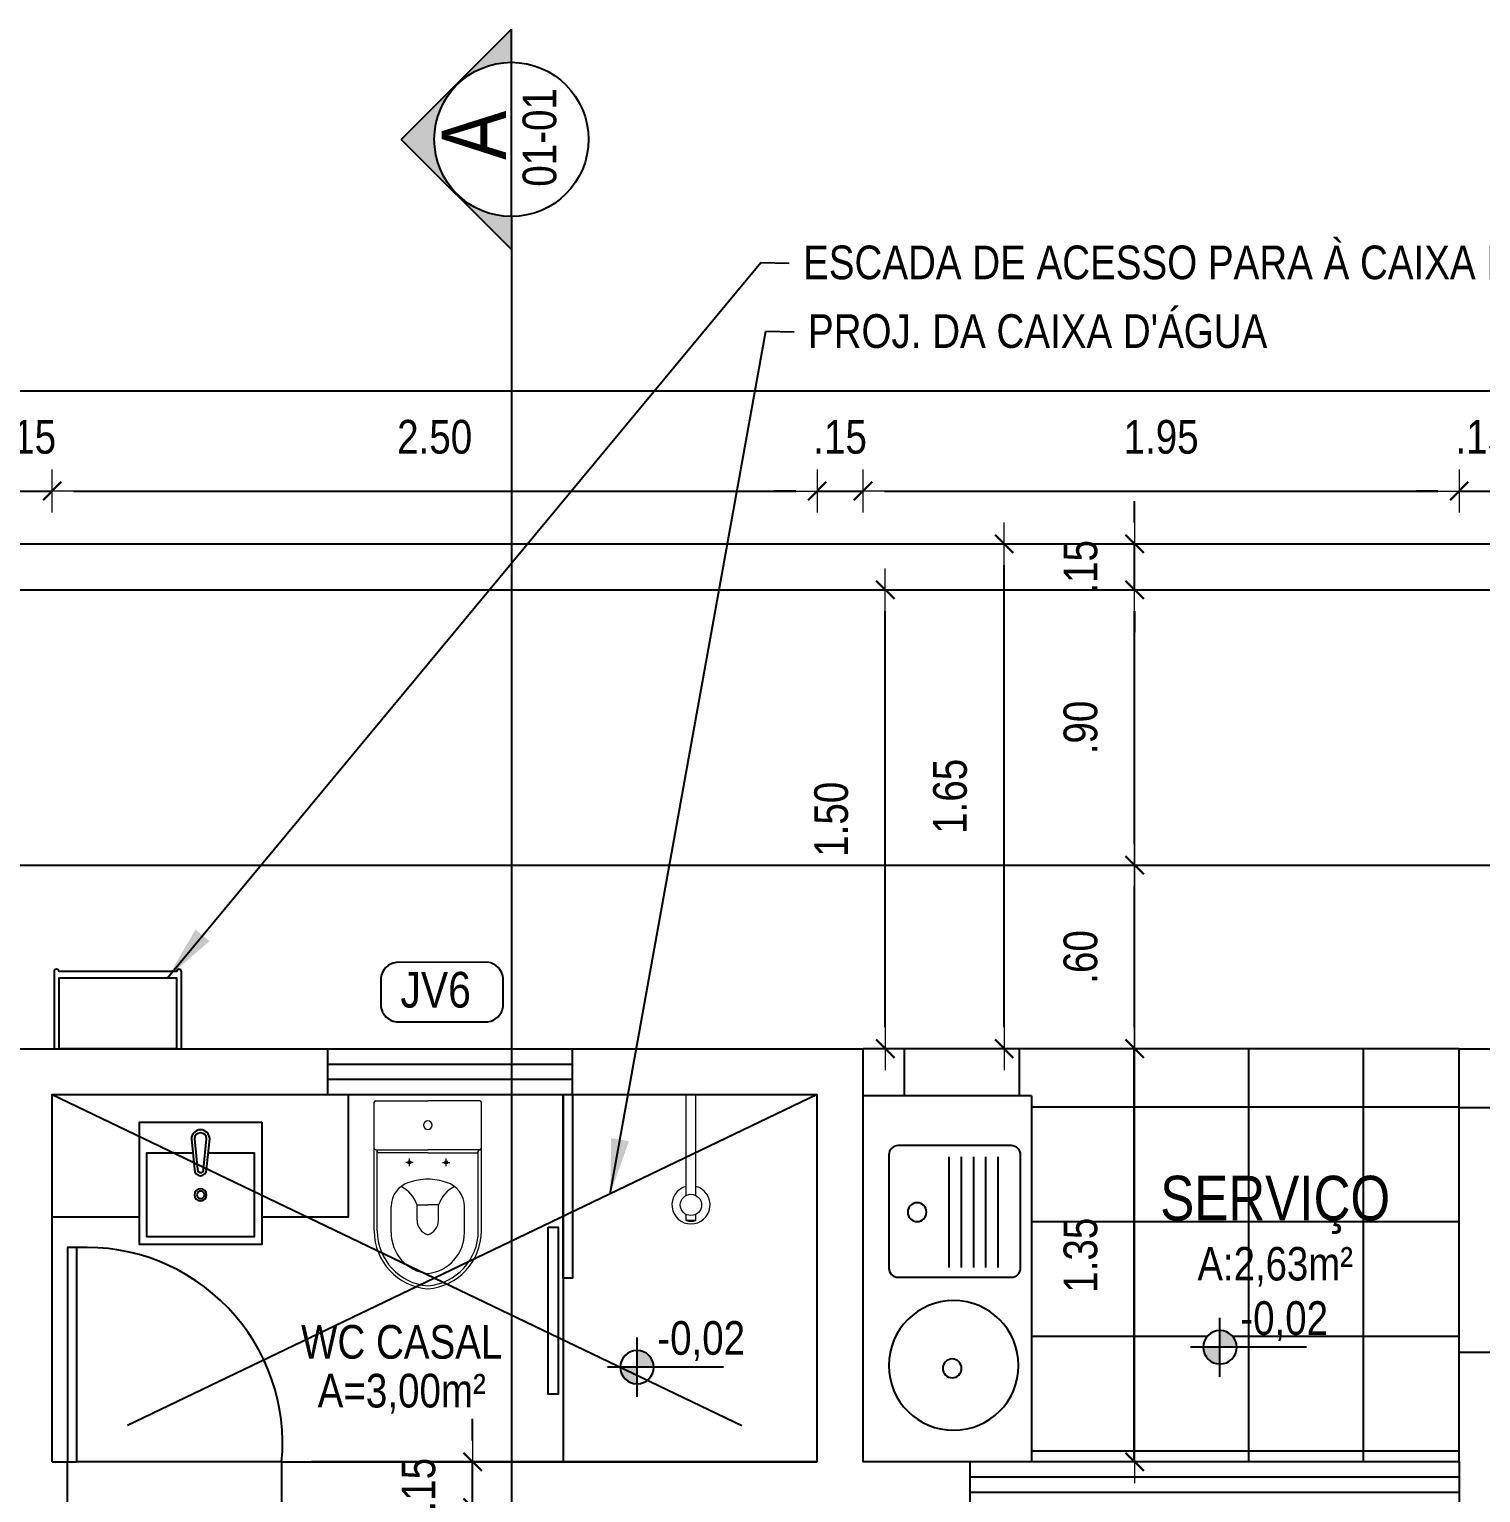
# Model space of a CAD drawing. Header units: millimetres. Extents: x -677 to -23, y -135 to 1112.
# Drawn here: x -203.24 to -198.496, y 845.983 to 850.766 of the extents above; entities that cross this region are included whole.
import ezdxf
from ezdxf.enums import TextEntityAlignment as Align

# ---------------------------------------------------------------- set-up
doc = ezdxf.new("R2010")
doc.units = ezdxf.units.MM
doc.header["$LTSCALE"] = 20
doc.header["$MEASUREMENT"] = 0
doc.header["$PDSIZE"] = -5
doc.linetypes.add('DASHDOT2', pattern=[0.5, 0.25, -0.125, 0, -0.125])
doc.linetypes.add('HIDDEN2', pattern=[0.1875, 0.125, -0.0625])
doc.layers.get('0').update_dxf_attribs({"linetype": 'CONTINUOUS'})
doc.layers.get('Defpoints').update_dxf_attribs({"linetype": 'CONTINUOUS'})
for name, color, linetype in [('AR-ALV', 5, 'CONTINUOUS'), ('AR-MOB', 252, 'CONTINUOUS'), ('COTA', 7, 'CONTINUOUS'), ('COTAS', 7, 'CONTINUOUS'), ('COTAS01', 7, 'CONTINUOUS'), ('DIVERSOS', 1, 'CONTINUOUS'), ('E-txt-g', 3, 'CONTINUOUS'), ('ESPECIFICAÇÃO02', 7, 'CONTINUOUS'), ('Layer1', 7, 'CONTINUOUS'), ('LAYER4', 7, 'CONTINUOUS'), ('LAYER5', 8, 'CONTINUOUS'), ('LAYER7', 4, 'CONTINUOUS'), ('MOB', 251, 'CONTINUOUS')]:
    doc.layers.add(name, color=color, linetype=linetype)
for name, color, linetype, lineweight in [('E-Cta-W', 7, 'CONTINUOUS', 20), ('E-Lay-9', 9, 'CONTINUOUS', 9), ('E-Pen-C', 4, 'CONTINUOUS', 15), ('E-Pen-G', 3, 'CONTINUOUS', 30), ('E-Txt-W', 7, 'CONTINUOUS', 20)]:
    doc.layers.add(name, color=color, linetype=linetype, lineweight=lineweight)
doc.styles.add('F2', font='swissc.ttf')
doc.styles.add('REG60', font='romans.shx', dxfattribs={"width": 0.8, "height": 0.15})
doc.styles.add('REG80', font='romans.shx', dxfattribs={"width": 0.8, "height": 0.2})
doc.dimstyles.new('DIMENSION-1', dxfattribs={"dimtxt": 0.11, "dimasz": 0.07, "dimexe": 1, "dimexo": 0, "dimgap": 0.12, "dimtad": 1, "dimzin": 7, "dimdsep": 46, "dimtxsty": 'F2', "dimblk1": 'TRACO', "dimblk2": 'TRACO', "dimsah": 1, "dimcen": 1, "dimse1": 1, "dimse2": 1, "dimclrd": 256, "dimclre": 256, "dimclrt": 6, "dimadec": 0, "dimazin": 0, "dimtfac": 1, "dimtix": 1, "dimtmove": 2, "dimatfit": 3, "dimldrblk": 'TRACO', "dimfxl": 1, "dimtolj": 1, "dimtzin": 0, "dimarcsym": 0})
doc.dimstyles.get("Standard").update_dxf_attribs({"dimtxt": 0.18, "dimasz": 0.18, "dimexe": 0.18, "dimexo": 0.0625, "dimgap": 0.09, "dimtad": 0, "dimtih": 1, "dimtoh": 1, "dimdec": 4, "dimzin": 0, "dimdsep": 46, "dimtxsty": 'Standard', "dimcen": 0.09, "dimadec": 0, "dimazin": 0, "dimtfac": 1, "dimtdec": 4, "dimtofl": 0, "dimtmove": 0, "dimatfit": 3, "dimfxl": 1, "dimtolj": 1, "dimtzin": 0, "dimarcsym": 0})

# ---------------------------------------------------------------- blocks, each defined once
blk = doc.blocks.new('TXT-AMB75')
at = {"layer": 'E-txt-g', "style": 'REG80', "width": 0.8, "flags": 8}
blk.add_attdef('TXT', text='', height=0.2, dxfattribs=at).set_placement((0.0055, 0.2964), align=Align.CENTER)
at = {"layer": 'E-Txt-W', "style": 'REG60', "width": 0.8, "flags": 8}
blk.add_attdef('TXT', text='', height=0.15, dxfattribs=at).set_placement((0.0055, 0.0271), align=Align.CENTER)
blk = doc.blocks.new('TRACO')
at = {"layer": 'E-Pen-C'}
for p, q in [((0, 1), (0, -1)), ((-1, 0), (1, 0))]:
    blk.add_line(p, q, dxfattribs=at)
at = {"layer": 'E-Pen-G'}
blk.add_line((-0.424, -0.424), (0.424, 0.424), dxfattribs=at)
blk = doc.blocks.new('*D960')
at = {"color": 4, "lineweight": -2}
blk.add_line((-208.915, 846.154), (-208.915, 847.214), dxfattribs=at)
at = {"layer": 'Defpoints', "color": 0, "linetype": 'Continuous'}
for p in [(-208.915, 847.284), (-203.1652, 847.284), (-205.4355, 846.084)]:
    blk.add_point(p, dxfattribs=at)
at = {"color": 4, "linetype": 'Continuous', "lineweight": -2, "xscale": 0.07, "yscale": 0.07, "zscale": 0.07}
for p, rotation in [((-208.915, 847.284), 90), ((-208.915, 846.084), 270)]:
    blk.add_blockref('TRACO', p, dxfattribs=dict(at, rotation=rotation))
at = {"color": 4, "linetype": 'Continuous', "insert": (-209.0915, 846.684), "char_height": 0.11, "attachment_point": 5, "rotation": 90, "style": 'F2'}
blk.add_mtext('\\A1;1.20', dxfattribs=at)
blk = doc.blocks.new('*D961')
at = {"color": 4, "lineweight": -2}
for p, q in [((-208.915, 847.504), (-208.915, 847.574)), ((-208.915, 847.284), (-208.915, 847.434)), ((-208.915, 847.214), (-208.915, 847.144))]:
    blk.add_line(p, q, dxfattribs=at)
at = {"layer": 'Defpoints', "color": 0, "linetype": 'Continuous'}
for p in [(-208.915, 847.434), (-203.3152, 847.434), (-203.1652, 847.284)]:
    blk.add_point(p, dxfattribs=at)
at = {"color": 4, "linetype": 'Continuous', "lineweight": -2, "xscale": 0.07, "yscale": 0.07, "zscale": 0.07}
for p, rotation in [((-208.915, 847.434), 270), ((-208.915, 847.284), 90)]:
    blk.add_blockref('TRACO', p, dxfattribs=dict(at, rotation=rotation))
at = {"color": 4, "linetype": 'Continuous', "insert": (-209.0915, 847.359), "char_height": 0.11, "attachment_point": 5, "rotation": 90, "style": 'F2'}
blk.add_mtext('\\A1;.15', dxfattribs=at)
blk = doc.blocks.new('*D981')
at = {"color": 4, "lineweight": -2}
for p, q in [((-203.3852, 849.2568), (-203.4552, 849.2568)), ((-203.3152, 849.2568), (-203.1652, 849.2568)), ((-203.0952, 849.2568), (-203.0252, 849.2568))]:
    blk.add_line(p, q, dxfattribs=at)
at = {"layer": 'Defpoints', "color": 0, "linetype": 'Continuous'}
for p in [(-203.1652, 849.2568), (-203.3152, 846.084), (-203.1652, 846.084)]:
    blk.add_point(p, dxfattribs=at)
at = {"color": 4, "linetype": 'Continuous', "lineweight": -2, "xscale": 0.07, "yscale": 0.07, "zscale": 0.07}
blk.add_blockref('TRACO', (-203.3152, 849.2568), dxfattribs=at)
at = {"color": 4, "linetype": 'Continuous', "lineweight": -2, "xscale": 0.07, "yscale": 0.07, "zscale": 0.07, "rotation": 180}
blk.add_blockref('TRACO', (-203.1652, 849.2568), dxfattribs=at)
at = {"color": 4, "linetype": 'Continuous', "insert": (-203.2402, 849.4333), "char_height": 0.11, "attachment_point": 5, "style": 'F2'}
blk.add_mtext('\\A1;.15', dxfattribs=at)
blk = doc.blocks.new('*D982')
at = {"color": 4, "lineweight": -2}
blk.add_line((-203.0952, 849.2568), (-200.7352, 849.2568), dxfattribs=at)
at = {"layer": 'Defpoints', "color": 0, "linetype": 'Continuous'}
for p in [(-200.6652, 849.2568), (-200.6652, 847.284), (-203.1652, 846.084)]:
    blk.add_point(p, dxfattribs=at)
at = {"color": 4, "linetype": 'Continuous', "lineweight": -2, "xscale": 0.07, "yscale": 0.07, "zscale": 0.07, "rotation": 180}
blk.add_blockref('TRACO', (-203.1652, 849.2568), dxfattribs=at)
at = {"color": 4, "linetype": 'Continuous', "lineweight": -2, "xscale": 0.07, "yscale": 0.07, "zscale": 0.07}
blk.add_blockref('TRACO', (-200.6652, 849.2568), dxfattribs=at)
at = {"color": 4, "linetype": 'Continuous', "insert": (-201.9152, 849.4334), "char_height": 0.11, "attachment_point": 5, "style": 'F2'}
blk.add_mtext('\\A1;2.50', dxfattribs=at)
blk = doc.blocks.new('*D983')
at = {"color": 4, "lineweight": -2}
for p, q in [((-200.7352, 849.2568), (-200.8052, 849.2568)), ((-200.6652, 849.2568), (-200.5152, 849.2568)), ((-200.4452, 849.2568), (-200.3752, 849.2568))]:
    blk.add_line(p, q, dxfattribs=at)
at = {"layer": 'Defpoints', "color": 0, "linetype": 'Continuous'}
for p in [(-200.5152, 849.2568), (-200.5152, 847.434), (-200.6652, 847.284)]:
    blk.add_point(p, dxfattribs=at)
at = {"color": 4, "linetype": 'Continuous', "lineweight": -2, "xscale": 0.07, "yscale": 0.07, "zscale": 0.07}
blk.add_blockref('TRACO', (-200.6652, 849.2568), dxfattribs=at)
at = {"color": 4, "linetype": 'Continuous', "lineweight": -2, "xscale": 0.07, "yscale": 0.07, "zscale": 0.07, "rotation": 180}
blk.add_blockref('TRACO', (-200.5152, 849.2568), dxfattribs=at)
at = {"color": 4, "linetype": 'Continuous', "insert": (-200.5902, 849.4333), "char_height": 0.11, "attachment_point": 5, "style": 'F2'}
blk.add_mtext('\\A1;.15', dxfattribs=at)
blk = doc.blocks.new('*D984')
at = {"color": 4, "lineweight": -2}
blk.add_line((-200.4452, 849.2568), (-198.6365, 849.2568), dxfattribs=at)
at = {"layer": 'Defpoints', "color": 0, "linetype": 'Continuous'}
for p in [(-198.5665, 849.2568), (-200.5152, 847.434), (-198.5665, 847.434)]:
    blk.add_point(p, dxfattribs=at)
at = {"color": 4, "linetype": 'Continuous', "lineweight": -2, "xscale": 0.07, "yscale": 0.07, "zscale": 0.07, "rotation": 180}
blk.add_blockref('TRACO', (-200.5152, 849.2568), dxfattribs=at)
at = {"color": 4, "linetype": 'Continuous', "lineweight": -2, "xscale": 0.07, "yscale": 0.07, "zscale": 0.07}
blk.add_blockref('TRACO', (-198.5665, 849.2568), dxfattribs=at)
at = {"color": 4, "linetype": 'Continuous', "insert": (-199.5409, 849.4333), "char_height": 0.11, "attachment_point": 5, "style": 'F2'}
blk.add_mtext('\\A1;1.95', dxfattribs=at)
blk = doc.blocks.new('*D985')
at = {"color": 4, "lineweight": -2}
for p, q in [((-198.6365, 849.2568), (-198.7065, 849.2568)), ((-198.5665, 849.2568), (-198.4165, 849.2568)), ((-198.3465, 849.2568), (-198.2765, 849.2568))]:
    blk.add_line(p, q, dxfattribs=at)
at = {"layer": 'Defpoints', "color": 0, "linetype": 'Continuous'}
for p in [(-198.4165, 849.2568), (-198.5665, 847.434), (-198.4165, 847.284)]:
    blk.add_point(p, dxfattribs=at)
at = {"color": 4, "linetype": 'Continuous', "lineweight": -2, "xscale": 0.07, "yscale": 0.07, "zscale": 0.07}
blk.add_blockref('TRACO', (-198.5665, 849.2568), dxfattribs=at)
at = {"color": 4, "linetype": 'Continuous', "lineweight": -2, "xscale": 0.07, "yscale": 0.07, "zscale": 0.07, "rotation": 180}
blk.add_blockref('TRACO', (-198.4165, 849.2568), dxfattribs=at)
at = {"color": 4, "linetype": 'Continuous', "insert": (-198.4915, 849.4333), "char_height": 0.11, "attachment_point": 5, "style": 'F2'}
blk.add_mtext('\\A1;.15', dxfattribs=at)
blk = doc.blocks.new('vaso-s')
at = {"color": 8}
for start, end in [(0, 180), (180, 0)]:
    blk.add_arc((0.08, 0), 0.0143, start, end, dxfattribs=at)
at = {"layer": 'E-Lay-9', "color": 8}
for p, q in [((0, 0.17), (0, 0)), ((0.4256, 0.175), (0.005, 0.175)), ((0.16, 0.17), (0.16, 0.17)), ((0.16, 0.17), (0.16, 0)), ((0.4256, 0.165), (0.165, 0.165)), ((0.17, 0), (0.17, 0.16)), ((0.4306, 0.12), (0.3459, 0.12)), ((0.2134, 0.06), (0.1891, 0.06)), ((0.2013, 0.0479), (0.2013, 0.0722)), ((0.3406, 0.035), (0.3406, 0)), ((0.3906, 0.035), (0.3406, 0.035)), ((0, -0.17), (0, 0)), ((0.16, -0.17), (0.16, 0)), ((0.17, 0), (0.17, -0.1601)), ((0.3406, -0.035), (0.3406, 0)), ((0.3906, -0.035), (0.3406, -0.035)), ((0.2134, -0.06), (0.1891, -0.06)), ((0.2013, -0.0479), (0.2013, -0.0722)), ((0.4306, -0.12), (0.3459, -0.12)), ((0.4256, -0.175), (0.005, -0.175)), ((0.16, -0.17), (0.16, -0.17)), ((0.4256, -0.165), (0.165, -0.165))]:
    blk.add_line(p, q, dxfattribs=at)
for centre in [(0.2013, 0.06), (0.2013, -0.06)]:
    blk.add_circle(centre, 0.005, dxfattribs=at)
for centre, radius, start, end in [((0.005, 0.17), 0.005, 90, 180), ((0.155, 0.17), 0.005, 0, 90), ((0.165, 0.17), 0.00495, 180, 270), ((0.165, 0.16), 0.00495, 0, 90), ((0.4256, -0.015), 0.19, 4.5281, 90), ((0.4256, -0.015), 0.18, 4.7802, 90), ((0.3459, 0.0375), 0.0825, 90, 163.0355), ((0.4306, -0.015), 0.135, 6.3794, 90), ((0.518, -0.015), 0.2624, 163.0355, 176.7233), ((0.3754, 0.1358), 0.1066, 206.9395, 250.9647), ((0.3906, -0.015), 0.05, 17.4576, 90), ((0.518, 0.015), 0.2624, 183.2767, 196.9645), ((0.3754, -0.1358), 0.1066, 109.0353, 153.0605), ((0.3906, 0.015), 0.05, 270, 342.5424), ((0.4256, 0.015), 0.19, 270, 355.4719), ((0.4256, 0.015), 0.18, 270, 355.2198), ((0.4306, 0.015), 0.135, 270, 353.6206), ((0.3459, -0.0375), 0.0825, 196.9645, 270), ((0.005, -0.17), 0.005, 180, 270), ((0.155, -0.17), 0.005, 270, 0), ((0.165, -0.17), 0.00495, 90, 180), ((0.165, -0.1601), 0.00495, 270, 0)]:
    blk.add_arc(centre, radius, start, end, dxfattribs=at)
blk = doc.blocks.new('Chuveiro')
at = {"layer": 'E-Lay-9', "color": 8}
for p, q in [((-0.0311, 0.0156), (-0.3604, 0.0156)), ((0.0509, 0.0156), (0.0311, 0.0156)), ((0.0509, 0.0156), (0.0509, -0.0156)), ((-0.0311, -0.0156), (-0.3604, -0.0156)), ((0.0509, -0.0156), (0.0311, -0.0156))]:
    blk.add_line(p, q, dxfattribs=at)
blk.add_circle((0, 0), 0.0348, dxfattribs=at)
for centre, radius, start, end in [((0, 0), 0.0624, 194.4775, 165.5225), ((0.0093, 0), 0.0444, 339.4266, 20.5734)]:
    blk.add_arc(centre, radius, start, end, dxfattribs=at)
blk = doc.blocks.new('CUBA QUADRADA-flat-4-flat-1')
at = {"layer": 'MOB'}
blk.add_lwpolyline([(0, -0.2), (0.4, -0.2), (0.4, 0.2), (0, 0.2)], close=True, dxfattribs=at)
blk.add_lwpolyline([(0.1, -0.0255), (0.1, -0.175), (0.375, -0.175), (0.375, 0.175), (0.1, 0.175), (0.1, 0.0255)], dxfattribs=at)
for points in [[(0.155, -0.02), (0.055, -0.03, -1), (0.055, 0.03), (0.155, 0.02, -1)], [(0.155, -0.01), (0.055, -0.02, -1), (0.055, 0.02), (0.155, 0.01, -1)]]:
    blk.add_lwpolyline(points, format="xyb", close=True, dxfattribs=at)
for radius in [0.02, 0.0125]:
    blk.add_circle((0.2375, 0), radius, dxfattribs=at)
blk = doc.blocks.new('*D991')
at = {"color": 4, "lineweight": -2}
for p, q in [((-208.6499, 849.5838), (-195.347, 849.5838)), ((-183.7899, 849.5838), (-194.7927, 849.5838))]:
    blk.add_line(p, q, dxfattribs=at)
at = {"layer": 'Defpoints', "color": 0, "linetype": 'Continuous'}
for p in [(-183.7199, 849.5838), (-208.7199, 849.084), (-183.7199, 849.084)]:
    blk.add_point(p, dxfattribs=at)
at = {"color": 4, "linetype": 'Continuous', "lineweight": -2, "xscale": 0.07, "yscale": 0.07, "zscale": 0.07, "rotation": 180}
blk.add_blockref('TRACO', (-208.7199, 849.5838), dxfattribs=at)
at = {"color": 4, "linetype": 'Continuous', "lineweight": -2, "xscale": 0.07, "yscale": 0.07, "zscale": 0.07}
blk.add_blockref('TRACO', (-183.7199, 849.5838), dxfattribs=at)
at = {"color": 4, "linetype": 'Continuous', "insert": (-195.0699, 849.7599), "char_height": 0.11, "attachment_point": 5, "style": 'F2'}
blk.add_mtext('\\A1;25.00', dxfattribs=at)
blk = doc.blocks.new('*D992')
at = {"color": 4, "lineweight": -2}
blk.add_line((-199.6275, 846.154), (-199.6275, 847.364), dxfattribs=at)
at = {"layer": 'Defpoints', "color": 0, "linetype": 'Continuous'}
for p in [(-199.9252, 847.434), (-199.6275, 847.434), (-199.9252, 846.084)]:
    blk.add_point(p, dxfattribs=at)
at = {"color": 4, "linetype": 'Continuous', "lineweight": -2, "xscale": 0.07, "yscale": 0.07, "zscale": 0.07}
for p, rotation in [((-199.6275, 847.434), 90), ((-199.6275, 846.084), 270)]:
    blk.add_blockref('TRACO', p, dxfattribs=dict(at, rotation=rotation))
at = {"color": 4, "linetype": 'Continuous', "insert": (-199.8039, 846.759), "char_height": 0.11, "attachment_point": 5, "rotation": 90, "style": 'F2'}
blk.add_mtext('\\A1;1.35', dxfattribs=at)
blk = doc.blocks.new('*D948')
at = {"color": 4, "lineweight": -2}
blk.add_line((-201.7912, 843.354), (-201.7912, 845.864), dxfattribs=at)
at = {"layer": 'Defpoints', "color": 0, "linetype": 'Continuous'}
for p in [(-202.1688, 845.934), (-201.7912, 845.934), (-202.1688, 843.284)]:
    blk.add_point(p, dxfattribs=at)
at = {"color": 4, "linetype": 'Continuous', "lineweight": -2, "xscale": 0.07, "yscale": 0.07, "zscale": 0.07}
for p, rotation in [((-201.7912, 845.934), 90), ((-201.7912, 843.284), 270)]:
    blk.add_blockref('TRACO', p, dxfattribs=dict(at, rotation=rotation))
at = {"color": 4, "linetype": 'Continuous', "insert": (-201.9678, 844.609), "char_height": 0.11, "attachment_point": 5, "rotation": 90, "style": 'F2'}
blk.add_mtext('\\A1;2.65', dxfattribs=at)
blk = doc.blocks.new('*D949')
at = {"color": 4, "lineweight": -2}
for p, q in [((-201.7912, 846.154), (-201.7912, 846.224)), ((-201.7912, 845.934), (-201.7912, 846.084)), ((-201.7912, 845.864), (-201.7912, 845.794))]:
    blk.add_line(p, q, dxfattribs=at)
at = {"layer": 'Defpoints', "color": 0, "linetype": 'Continuous'}
for p in [(-202.1688, 846.084), (-201.7912, 846.084), (-202.1688, 845.934)]:
    blk.add_point(p, dxfattribs=at)
at = {"color": 4, "linetype": 'Continuous', "lineweight": -2, "xscale": 0.07, "yscale": 0.07, "zscale": 0.07}
for p, rotation in [((-201.7912, 846.084), 270), ((-201.7912, 845.934), 90)]:
    blk.add_blockref('TRACO', p, dxfattribs=dict(at, rotation=rotation))
at = {"color": 4, "linetype": 'Continuous', "insert": (-201.9677, 846.009), "char_height": 0.11, "attachment_point": 5, "rotation": 90, "style": 'F2'}
blk.add_mtext('\\A1;.15', dxfattribs=at)
blk = doc.blocks.new('NIVEL')
at = {"layer": 'DIVERSOS'}
h = blk.add_hatch(color=7, dxfattribs=at)
h.paths.add_polyline_path([(0, 0.137, 0.414214), (-0.137, 0), (0, 0)])
h.paths.add_polyline_path([(0, 0), (0, -0.137, 0.414214), (0.137, 0)])
at = {"layer": 'DIVERSOS', "color": 7}
for p, q in [((0, 0.242), (0, -0.242)), ((0.709, 0), (-0.242, 0))]:
    blk.add_line(p, q, dxfattribs=at)
blk.add_circle((0, 0), 0.137, dxfattribs=at)
blk = doc.blocks.new('A$C656368A0')
at = {"layer": 'COTAS01', "color": 8}
for p, q in [((0, 1.1964), (0, 0)), ((0, 1.1964), (0.5505, 1.1964)), ((0.1097, 0.997), (0.1097, 0.6345)), ((0.1497, 0.997), (0.1497, 0.6345)), ((0.1897, 0.997), (0.1897, 0.6345)), ((0.2298, 0.997), (0.2298, 0.6345)), ((0.2698, 0.997), (0.2698, 0.6345)), ((0, 0), (0.5505, 0))]:
    blk.add_line(p, q, dxfattribs=at)
for centre in [(0.3736, 0.8158), (0.2591, 0.3053)]:
    blk.add_circle(centre, 0.0307, dxfattribs=at)
at = {"layer": 'ESPECIFICAÇÃO02', "color": 8}
blk.add_lwpolyline([(0.4658, 0.6329, -0.414214), (0.4357, 0.6029), (0.0655, 0.6029, -0.414214), (0.0354, 0.6329), (0.0354, 1.0032, -0.414214), (0.0655, 1.0332), (0.4357, 1.0332, -0.414214), (0.4658, 1.0032)], format="xyb", close=True, dxfattribs=at)
blk.add_circle((0.2541, 0.3149), 0.212, dxfattribs=at)
blk = doc.blocks.new('*D910')
at = {"color": 4, "lineweight": -2}
blk.add_line((-199.6275, 847.504), (-199.6275, 847.964), dxfattribs=at)
at = {"layer": 'Defpoints', "color": 0, "linetype": 'Continuous'}
for p in [(-202.4664, 848.034), (-199.6275, 848.034), (-202.4664, 847.434)]:
    blk.add_point(p, dxfattribs=at)
at = {"color": 4, "linetype": 'Continuous', "lineweight": -2, "xscale": 0.07, "yscale": 0.07, "zscale": 0.07}
for p, rotation in [((-199.6275, 848.034), 90), ((-199.6275, 847.434), 270)]:
    blk.add_blockref('TRACO', p, dxfattribs=dict(at, rotation=rotation))
at = {"color": 4, "linetype": 'Continuous', "insert": (-199.8039, 847.734), "char_height": 0.11, "attachment_point": 5, "rotation": 90, "style": 'F2'}
blk.add_mtext('\\A1;.60', dxfattribs=at)
blk = doc.blocks.new('*D911')
at = {"color": 4, "lineweight": -2}
blk.add_line((-199.6275, 848.104), (-199.6275, 848.864), dxfattribs=at)
at = {"layer": 'Defpoints', "color": 0, "linetype": 'Continuous'}
for p in [(-199.6275, 848.934), (-199.6275, 848.934), (-202.4664, 848.034)]:
    blk.add_point(p, dxfattribs=at)
at = {"color": 4, "linetype": 'Continuous', "lineweight": -2, "xscale": 0.07, "yscale": 0.07, "zscale": 0.07}
for p, rotation in [((-199.6275, 848.934), 90), ((-199.6275, 848.034), 270)]:
    blk.add_blockref('TRACO', p, dxfattribs=dict(at, rotation=rotation))
at = {"color": 4, "linetype": 'Continuous', "insert": (-199.8039, 848.484), "char_height": 0.11, "attachment_point": 5, "rotation": 90, "style": 'F2'}
blk.add_mtext('\\A1;.90', dxfattribs=at)
blk = doc.blocks.new('*D912')
at = {"color": 4, "lineweight": -2}
for p, q in [((-199.6275, 849.154), (-199.6275, 849.224)), ((-199.6275, 848.934), (-199.6275, 849.084)), ((-199.6275, 848.864), (-199.6275, 848.794))]:
    blk.add_line(p, q, dxfattribs=at)
at = {"layer": 'Defpoints', "color": 0, "linetype": 'Continuous'}
for p in [(-199.6275, 849.084), (-199.5367, 849.084), (-199.6275, 848.934)]:
    blk.add_point(p, dxfattribs=at)
at = {"color": 4, "linetype": 'Continuous', "lineweight": -2, "xscale": 0.07, "yscale": 0.07, "zscale": 0.07}
for p, rotation in [((-199.6275, 849.084), 270), ((-199.6275, 848.934), 90)]:
    blk.add_blockref('TRACO', p, dxfattribs=dict(at, rotation=rotation))
at = {"color": 4, "linetype": 'Continuous', "insert": (-199.8039, 849.009), "char_height": 0.11, "attachment_point": 5, "rotation": 90, "style": 'F2'}
blk.add_mtext('\\A1;.15', dxfattribs=at)
blk = doc.blocks.new('*D913')
at = {"color": 4, "lineweight": -2}
blk.add_line((-200.0539, 847.504), (-200.0539, 849.014), dxfattribs=at)
at = {"layer": 'Defpoints', "color": 0, "linetype": 'Continuous'}
for p in [(-200.0539, 849.084), (-200.0454, 849.084), (-200.0454, 847.434)]:
    blk.add_point(p, dxfattribs=at)
at = {"color": 4, "linetype": 'Continuous', "lineweight": -2, "xscale": 0.07, "yscale": 0.07, "zscale": 0.07}
for p, rotation in [((-200.0539, 849.084), 90), ((-200.0539, 847.434), 270)]:
    blk.add_blockref('TRACO', p, dxfattribs=dict(at, rotation=rotation))
at = {"color": 4, "linetype": 'Continuous', "insert": (-200.2303, 848.259), "char_height": 0.11, "attachment_point": 5, "rotation": 90, "style": 'F2'}
blk.add_mtext('\\A1;1.65', dxfattribs=at)
blk = doc.blocks.new('*D936')
at = {"color": 4, "lineweight": -2}
blk.add_line((-200.4423, 847.504), (-200.4423, 848.864), dxfattribs=at)
at = {"layer": 'Defpoints', "color": 0, "linetype": 'Continuous'}
for p in [(-200.4423, 848.934), (-200.3814, 848.934), (-200.3814, 847.434)]:
    blk.add_point(p, dxfattribs=at)
at = {"color": 4, "linetype": 'Continuous', "lineweight": -2, "xscale": 0.07, "yscale": 0.07, "zscale": 0.07}
for p, rotation in [((-200.4423, 848.934), 90), ((-200.4423, 847.434), 270)]:
    blk.add_blockref('TRACO', p, dxfattribs=dict(at, rotation=rotation))
at = {"color": 4, "linetype": 'Continuous', "insert": (-200.6187, 848.184), "char_height": 0.11, "attachment_point": 5, "rotation": 90, "style": 'F2'}
blk.add_mtext('\\A1;1.50', dxfattribs=at)
blk = doc.blocks.new('A$C52F82244')
at = {"layer": 'LAYER5'}
blk.add_hatch(color=2, dxfattribs=at).paths.add_polyline_path([(0.5, 0.85), (0, 0.35), (0.15, 0.35, -1), (0.85, 0.35), (1, 0.35)])
at = {"layer": 'LAYER4', "color": 2}
blk.add_line((0.15, 0.35), (0.85, 0.35), dxfattribs=at)
at = {"layer": 'LAYER7', "color": 2}
for p, q in [((0.5, 0.85), (0, 0.35)), ((0.5, 0.85), (1, 0.35)), ((0.15, 0.35), (0, 0.35)), ((0.85, 0.35), (1, 0.35))]:
    blk.add_line(p, q, dxfattribs=at)
blk.add_circle((0.5, 0.35), 0.35, dxfattribs=at)

msp = doc.modelspace()

# ---------------------------------------------------------------- hatches: boundary and pattern name
h = msp.add_hatch()
h.set_pattern_fill('ANSI37,_O', color=8, scale=3, angle=45)
h.set_pattern_definition([(90, (-138.50445, 138.49398), (-0.375, 6e-17), []), (180, (-138.50445, 138.49398), (-6e-17, -0.375), [])])
h.paths.add_polyline_path([(-198.5665, 847.2411), (-198.5665, 847.434), (-200.5152, 847.434), (-200.5152, 847.2804), (-199.9648, 847.2804), (-199.9648, 846.084), (-198.5665, 846.084), (-198.5665, 846.4411)])
h.paths.add_polyline_path([(-199.2937, 846.4582, -1), (-199.4033, 846.4582, -1)], flags=16)
h.paths.add_polyline_path([(-199.4552, 846.6221), (-198.8811, 846.6221), (-198.8811, 846.8192), (-199.4552, 846.8192)], flags=24)
h.paths.add_polyline_path([(-199.5915, 846.7836), (-198.7448, 846.7836), (-198.7448, 847.0689), (-199.5915, 847.0689)], flags=24)
h.paths.add_polyline_path([(-199.6897, 846.6047), (-199.6897, 846.905), (-199.9187, 846.905), (-199.9187, 846.6047)], flags=24)
h.paths.add_polyline_path([(-199.3148, 846.4442), (-198.9624, 846.4442), (-198.9624, 846.6421), (-199.3148, 846.6421)], flags=24)

# ---------------------------------------------------------------- linework, layer by layer
at = {"color": 5, "linetype": 'Continuous'}
for p, q in [((-208.7199, 849.084), (-183.7199, 849.084)), ((-208.5699, 848.934), (-183.8699, 848.934)), ((-203.3152, 847.434), (-200.5152, 847.434)), ((-200.5152, 846.084), (-200.5152, 847.434)), ((-198.5665, 847.434), (-194.3082, 847.434)), ((-198.5665, 847.2411), (-198.5665, 847.434)), ((-203.1652, 847.284), (-200.6652, 847.284)), ((-203.1652, 846.084), (-203.1652, 847.284)), ((-200.6652, 846.084), (-200.6652, 847.284)), ((-198.4165, 847.2411), (-198.5665, 847.2411)), ((-198.4165, 846.4411), (-198.5665, 846.4411)), ((-198.5665, 846.084), (-198.5665, 846.4411)), ((-203.1652, 846.084), (-203.1152, 846.084)), ((-203.1152, 845.934), (-203.1152, 846.084)), ((-202.4152, 846.084), (-200.6652, 846.084)), ((-202.4152, 845.934), (-202.4152, 846.084)), ((-200.6652, 846.084), (-202.3188, 846.084)), ((-200.1665, 846.084), (-200.5152, 846.084)), ((-200.1665, 846.084), (-200.1665, 845.934)), ((-198.5665, 846.084), (-198.5665, 845.934))]:
    msp.add_line(p, q, dxfattribs=at)
at = {"color": 8}
for p, q in [((-201.4952, 847.284), (-201.4952, 846.084)), ((-202.4152, 846.084), (-203.0852, 846.084))]:
    msp.add_line(p, q, dxfattribs=at)
at = {"color": 7, "linetype": 'Continuous'}
msp.add_lwpolyline([(-203.159, 847.434), (-202.743, 847.434), (-202.743, 847.686, 1), (-202.759, 847.686), (-203.143, 847.686, 1), (-203.159, 847.686)], format="xyb", close=True, dxfattribs=at)
msp.add_lwpolyline([(-202.759, 847.434), (-203.143, 847.434), (-203.143, 847.666), (-202.759, 847.666)], close=True, dxfattribs=at)
at = {"color": 8}
msp.add_lwpolyline([(-202.8805, 846.884), (-203.1652, 846.884), (-203.1652, 847.284), (-202.1981, 847.284), (-202.1981, 846.884), (-202.4805, 846.884)], dxfattribs=at)
at = {"color": 7}
for points in [[(-201.4952, 847.284), (-201.4646, 847.284), (-201.4646, 846.684), (-201.4952, 846.684)], [(-201.5444, 846.8508), (-201.512, 846.8508), (-201.512, 846.3054), (-201.5444, 846.3054)]]:
    msp.add_lwpolyline(points, close=True, dxfattribs=at)
at = {"layer": 'AR-ALV', "color": 2, "linetype": 'DASHDOT2'}
msp.add_line((-201.6645, 850.154), (-201.6645, 840.5305), dxfattribs=at)
at = {"layer": 'COTA', "color": 8, "linetype": 'Continuous'}
for p, q in [((-203.9152, 848.034), (-190.8099, 848.034)), ((-198.5665, 847.434), (-200.5152, 847.434)), ((-198.5665, 846.4411), (-198.5665, 847.2411)), ((-198.5665, 846.084), (-200.1665, 846.084))]:
    msp.add_line(p, q, dxfattribs=at)
at = {"layer": 'COTA', "color": 7, "linetype": 'HIDDEN2'}
for p, q in [((-202.2646, 847.284), (-202.2646, 847.434)), ((-201.4646, 847.284), (-201.4646, 847.434)), ((-202.2646, 847.384), (-201.4646, 847.384)), ((-202.2646, 847.334), (-201.4646, 847.334))]:
    msp.add_line(p, q, dxfattribs=at)
at = {"layer": 'COTA', "color": 8, "linetype": 'HIDDEN2'}
for p, q in [((-203.1652, 847.284), (-200.6652, 846.084)), ((-200.6652, 847.284), (-203.1652, 846.084))]:
    msp.add_line(p, q, dxfattribs=at)
at = {"layer": 'COTA', "color": 7, "linetype": 'Continuous'}
for p, q in [((-198.5665, 846.034), (-200.1665, 846.034)), ((-198.5665, 845.984), (-200.1665, 845.984))]:
    msp.add_line(p, q, dxfattribs=at)
at = {"layer": 'COTA', "color": 4, "linetype": 'Continuous'}
msp.add_lwpolyline([(-201.6911, 847.6665, 0.331371), (-201.7411, 847.7165), (-202.0414, 847.7162, 0.332506), (-202.0914, 847.6665), (-202.0914, 847.5718, 0.330378), (-202.0414, 847.5215), (-201.7411, 847.5218, 0.331371), (-201.6911, 847.5718)], format="xyb", close=True, dxfattribs=at)
at = {"layer": 'COTA', "color": 7, "linetype": 'Continuous'}
msp.add_lwpolyline([(-203.1152, 846.084), (-203.0852, 846.084), (-203.0852, 846.784), (-203.1152, 846.784)], close=True, dxfattribs=at)
at = {"layer": 'COTA', "color": 8, "linetype": 'HIDDEN2'}
msp.add_arc((-203.0533, 846.144), 0.6408, 354.6305, 92.8606, dxfattribs=at)

# ---------------------------------------------------------------- block references
ref = msp.add_blockref('TXT-AMB75', (-199.1721, 846.6568), dxfattribs=dict(xscale=0.7290000000000001, yscale=0.7290000000000001, zscale=0.7290000000000001))
ref.add_attrib('TXT', 'SERVIÇO', dxfattribs={"layer": 'E-txt-g', "color": 2, "height": 0.1458, "style": 'F2'}).set_placement((-199.1681, 846.8729), align=Align.CENTER)
ref.add_attrib('TXT', 'A:2,63m²', dxfattribs={"layer": 'E-Txt-W', "height": 0.10935, "style": 'F2'}).set_placement((-199.1681, 846.6766), align=Align.CENTER)
ref = msp.add_blockref('TXT-AMB75', (-202.0268, 846.2049), dxfattribs=dict(xscale=0.7290000000000001, yscale=0.7290000000000001, zscale=0.7290000000000001))
ref.add_attrib('TXT', 'WC CASAL', dxfattribs={"layer": 'E-txt-g', "color": 2, "height": 0.11, "style": 'F2'}).set_placement((-202.0228, 846.421), align=Align.CENTER)
ref.add_attrib('TXT', 'A=3,00m²', dxfattribs={"layer": 'E-Txt-W', "height": 0.11, "style": 'F2'}).set_placement((-202.0228, 846.2615), align=Align.CENTER)
at = {"layer": 'AR-MOB', "xscale": -1, "rotation": 90}
msp.add_blockref('CUBA QUADRADA-flat-4-flat-1', (-202.6805, 847.194), dxfattribs=at)
at = {"layer": 'COTAS', "ltscale": 0.35, "xscale": -1}
msp.add_blockref('A$C656368A0', (-199.9648, 846.084), dxfattribs=at)
at = {"layer": 'E-Lay-9', "color": 7, "rotation": 270}
for name, p in [('vaso-s', (-201.9377, 847.264)), ('Chuveiro', (-201.0776, 846.9236))]:
    msp.add_blockref(name, p, dxfattribs=at)
at = {"layer": 'LAYER4', "color": 2, "xscale": 0.7200000000000001, "yscale": 0.7200000000000001, "zscale": 0.7200000000000001, "rotation": 90}
msp.add_blockref('A$C52F82244', (-201.4125, 850.046), dxfattribs=at)
at = {"layer": 'LAYER7', "color": 7, "linetype": 'Continuous', "xscale": -0.3985866620477118, "yscale": 0.3985866620477118, "zscale": 0.3985866620477118, "rotation": 180}
for p in [(-199.3485, 846.4582), (-201.2539, 846.3932)]:
    msp.add_blockref('NIVEL', p, dxfattribs=at)

# ---------------------------------------------------------------- texts
at = {"color": 7, "style": 'F2'}
for s, height, p in [('01-01', 0.11, (-201.5177, 850.2515)), ('A', 0.2101, (-201.682, 850.3394))]:
    msp.add_text(s, height=height, rotation=90, dxfattribs=at).set_placement(p)
at = {"color": 4, "linetype": 'Continuous', "style": 'F2'}
for s, p in [("ESCADA DE ACESSO PARA À CAIXA D'ÁGUA", (-200.7111, 849.9491)), ("PROJ. DA CAIXA D'ÁGUA", (-200.6951, 849.7246))]:
    msp.add_text(s, height=0.11, dxfattribs=at).set_placement(p)
at = {"layer": 'Layer1', "color": 4, "linetype": 'Continuous', "style": 'F2'}
msp.add_text('JV6', height=0.11659, dxfattribs=at).set_placement((-202.027, 847.6852, 1.712), align=Align.TOP_LEFT)
at = {"layer": 'Layer1', "color": 7, "linetype": 'Continuous', "style": 'F2'}
for p in [(-199.2819, 846.6086), (-201.1873, 846.5436)]:
    msp.add_text('-0,02', height=0.10972, dxfattribs=at).set_placement(p, align=Align.TOP_LEFT)

# ---------------------------------------------------------------- dimensions: what is measured, and where the dimension line sits
at = {"color": 8, "linetype": 'Continuous'}
dim = msp.add_linear_dim(base=(-183.7199, 849.5838), p1=(-208.7199, 849.084), p2=(-183.7199, 849.084), dimstyle='DIMENSION-1', override={"dimclrd": 4, "dimclrt": 4, "dimadec": 8, "dimfxl": 0.5, "dimfxlon": 1}, dxfattribs=at)
dim.commit()
dim.dimension.update_dxf_attribs({"geometry": '*D991', "text_midpoint": (-195.0699, 849.7599), "dimtype": 160})
for base, p1, p2, picture, middle in [((-203.1652, 849.2568), (-203.3152, 846.084), (-203.1652, 846.084), '*D981', (-203.2402, 849.4333)), ((-200.6652, 849.2568), (-203.1652, 846.084), (-200.6652, 847.284), '*D982', (-201.9152, 849.4334)), ((-200.5152, 849.2568), (-200.6652, 847.284), (-200.5152, 847.434), '*D983', (-200.5902, 849.4333)), ((-198.5665, 849.2568), (-200.5152, 847.434), (-198.5665, 847.434), '*D984', (-199.5409, 849.4333)), ((-198.4165, 849.2568), (-198.5665, 847.434), (-198.4165, 847.284), '*D985', (-198.4915, 849.4333))]:
    dim = msp.add_linear_dim(base=base, p1=p1, p2=p2, dimstyle='DIMENSION-1', override={"dimclrd": 4, "dimclrt": 4, "dimadec": 8, "dimfxl": 0.5, "dimfxlon": 1}, dxfattribs=at)
    dim.commit()
    dim.dimension.update_dxf_attribs({"geometry": picture, "text_midpoint": middle})
for base, p1, p2, picture, middle in [((-199.6275, 849.084), (-199.6275, 848.934), (-199.5367, 849.084), '*D912', (-199.8039, 849.009)), ((-200.0539, 849.084), (-200.0454, 847.434), (-200.0454, 849.084), '*D913', (-200.2303, 848.259)), ((-199.6275, 848.934), (-202.4664, 848.034), (-199.6275, 848.934), '*D911', (-199.8039, 848.484)), ((-200.4423, 848.934), (-200.3814, 847.434), (-200.3814, 848.934), '*D936', (-200.6187, 848.184)), ((-199.6275, 848.034), (-202.4664, 847.434), (-202.4664, 848.034), '*D910', (-199.8039, 847.734)), ((-208.915, 847.434), (-203.1652, 847.284), (-203.3152, 847.434), '*D961', (-209.0915, 847.359)), ((-199.6275, 847.434), (-199.9252, 846.084), (-199.9252, 847.434), '*D992', (-199.8039, 846.759)), ((-208.915, 847.284), (-205.4355, 846.084), (-203.1652, 847.284), '*D960', (-209.0915, 846.684)), ((-201.7912, 846.084), (-202.1688, 845.934), (-202.1688, 846.084), '*D949', (-201.9677, 846.009)), ((-201.7912, 845.934), (-202.1688, 843.284), (-202.1688, 845.934), '*D948', (-201.9678, 844.609))]:
    dim = msp.add_linear_dim(base=base, p1=p1, p2=p2, angle=90, dimstyle='DIMENSION-1', override={"dimclrd": 4, "dimclrt": 4, "dimadec": 8, "dimfxl": 0.5, "dimfxlon": 1}, dxfattribs=at)
    dim.commit()
    dim.dimension.update_dxf_attribs({"geometry": picture, "text_midpoint": middle})

# ---------------------------------------------------------------- leaders
at = {"layer": 'E-Cta-W', "color": 4}
for points in [[(-202.7889, 847.666), (-200.8488, 850.0036), (-200.7561, 850.0019)], [(-201.3413, 846.9595), (-200.8328, 849.7791), (-200.74, 849.7773)]]:
    msp.add_leader(points, dimstyle='Standard', dxfattribs=at)

doc.saveas('drawing.dxf')
